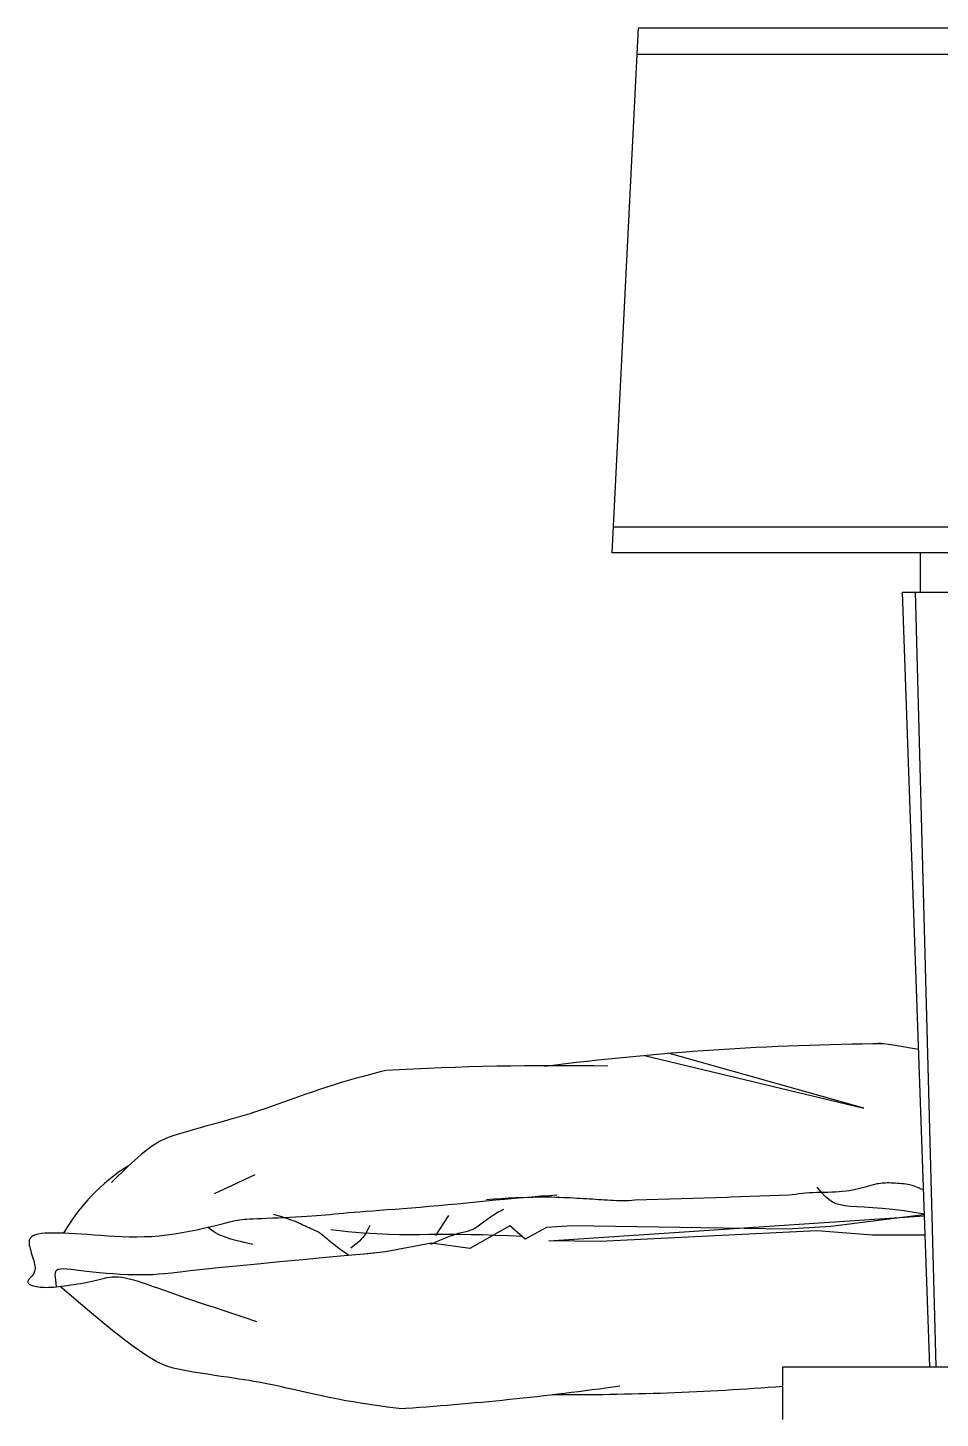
# Model space of a CAD drawing. Header units: inches. Extents: x 11.2 to 54.2, y 16.2 to 41.
# Drawn here: x 20.675 to 21.023, y 16.985 to 17.515 of the extents above; entities that cross this region are included whole.
import ezdxf

# ---------------------------------------------------------------- set-up
doc = ezdxf.new("R2010")
doc.units = ezdxf.units.IN
doc.header["$MEASUREMENT"] = 0
doc.layers.add('1', color=1, linetype='Continuous')

msp = doc.modelspace()

# ---------------------------------------------------------------- linework, layer by layer
at = {"layer": '1'}
for p, q in [((20.90735579714922, 17.50501722209074), (21.1383557972945, 17.50501722209074)), ((20.89835579730382, 17.32501722208317), (21.14735579713991, 17.32501722208317)), ((21.01535579715667, 17.30001722208899), (21.01535579715667, 17.31501722208841)), ((21.0188557972647, 17.00501722209074), (21.00850095846502, 17.30001722208899)), ((21.00850095846502, 17.30001722208899), (21.03721063597871, 17.30001722208899)), ((21.02135328519901, 17.00517569901049), (21.01349844634344, 17.30017569902329)), ((21.00320974867602, 17.12778202668041), (20.99931399165464, 17.12827785599429)), ((21.00731280832363, 17.12717341331508), (21.00320974867602, 17.12778202668041)), ((21.01156607656551, 17.12644493303005), (21.00731280832363, 17.12717341331508)), ((21.01461460571548, 17.12584493902605), (21.01156607656551, 17.12644493303005)), ((20.91014574365502, 17.12356904349499), (20.99371107960863, 17.10357244078104)), ((20.99371107960863, 17.10357244078104), (20.91973526510222, 17.12440005052112)), ((20.80246677659263, 17.11549618173367), (20.79993593822976, 17.11479309167398)), ((20.80490829250587, 17.11615559948759), (20.80246677659263, 17.11549618173367)), ((20.80724844652971, 17.11677066393522), (20.80490829250587, 17.11615559948759)), ((20.80948271080663, 17.11734313040133), (20.80724844652971, 17.11677066393522)), ((20.81163660357518, 17.1178844994537), (20.80948271080663, 17.11734313040133)), ((20.78636329052781, 17.110646391924), (20.78355161766333, 17.10969811127497)), ((20.78916014930976, 17.11155762846092), (20.78636329052781, 17.110646391924)), ((20.79192788307367, 17.11242859772383), (20.78916014930976, 17.11155762846092)), ((20.79465445191411, 17.11325861866853), (20.79192788307367, 17.11242859772383)), ((20.797327816857, 17.11404701032361), (20.79465445191411, 17.11325861866853)), ((20.79993593822976, 17.11479309167398), (20.797327816857, 17.11404701032361)), ((20.77013542470334, 17.1049206118877), (20.76776031185684, 17.1040694324146)), ((20.77264747316761, 17.10582781047187), (20.77013542470334, 17.1049206118877)), ((20.77527078673986, 17.10677509393636), (20.77264747316761, 17.10582781047187)), ((20.77797969560882, 17.10774652805039), (20.77527078673986, 17.10677509393636)), ((20.78074852926468, 17.10872617858322), (20.77797969560882, 17.10774652805039)), ((20.78355161766333, 17.10969811127497), (20.78074852926468, 17.10872617858322)), ((20.75259570628216, 17.09929692156938), (20.75055168932115, 17.09873480809247)), ((20.75449661155974, 17.09982680451858), (20.75259570628216, 17.09929692156938)), ((20.7563017468415, 17.10034161668946), (20.75449661155974, 17.09982680451858)), ((20.75805845265088, 17.10085851780232), (20.7563017468415, 17.10034161668946)), ((20.75981407044267, 17.10139466760656), (20.75805845265088, 17.10085851780232)), ((20.76161594097314, 17.10196722579339), (20.75981407044267, 17.10139466760656)), ((20.76351140546424, 17.10259335211222), (20.76161594097314, 17.10196722579339)), ((20.76554780490508, 17.10329020629788), (20.76351140546424, 17.10259335211222)), ((20.76776031185684, 17.1040694324146), (20.76554780490508, 17.10329020629788)), ((20.73567166263049, 17.09454799395089), (20.73308802502973, 17.09376407152367)), ((20.73828755356183, 17.09531684315507), (20.73567166263049, 17.09454799395089)), ((20.74089857996253, 17.09606489960779), (20.73828755356183, 17.09531684315507)), ((20.74346762443704, 17.09678644383884), (20.74089857996253, 17.09606489960779)), ((20.74595756912415, 17.09747575633437), (20.74346762443704, 17.09678644383884)), ((20.74833129662832, 17.0981271175805), (20.74595756912415, 17.09747575633437)), ((20.75055168932115, 17.09873480809247), (20.74833129662832, 17.0981271175805)), ((20.72233107327295, 17.08895826521248), (20.71842733435144, 17.08594589320628)), ((20.72546112993544, 17.09089497859159), (20.72233107327295, 17.08895826521248)), ((20.72811089493146, 17.09211337483057), (20.72546112993544, 17.09089497859159)), ((20.73057375815509, 17.09297079537273), (20.72811089493146, 17.09211337483057)), ((20.73308802502973, 17.09376407152367), (20.73057375815509, 17.09297079537273)), ((20.71842733435144, 17.08594589320628), (20.71345652304401, 17.08150052112969)), ((20.71345652304401, 17.08150052112969), (20.70712524968942, 17.07526480752485)), ((20.75729642100444, 17.0761622709796), (20.7618641705699, 17.07833426580682)), ((20.74964560046604, 17.07254090826236), (20.75324284671617, 17.0742411544742)), ((20.75324284671617, 17.0742411544742), (20.75729642100444, 17.0761622709796)), ((20.97762164650296, 17.07147112920565), (20.97602502712791, 17.0734354710984)), ((20.9927386540435, 17.07305356139468), (20.99168565440734, 17.07278243031387)), ((20.99374235318785, 17.07332900202518), (20.9927386540435, 17.07305356139468)), ((20.99469649176856, 17.07360119919385), (20.99374235318785, 17.07332900202518)), ((20.9956008104123, 17.07386259991826), (20.99469649176856, 17.07360119919385)), ((20.99645504881439, 17.07410565117234), (20.9956008104123, 17.07386259991826)), ((20.99725894736869, 17.07432279994455), (20.99645504881439, 17.07410565117234)), ((20.99801390003224, 17.07450810868968), (20.99725894736869, 17.07432279994455)), ((20.99872791641203, 17.07466210168413), (20.99801390003224, 17.07450810868968)), ((20.99941066014392, 17.07478691858332), (20.99872791641203, 17.07466210168413)), ((21.0000717950966, 17.07488469914451), (20.99941066014392, 17.07478691858332)), ((21.00072098490594, 17.07495758303767), (21.0000717950966, 17.07488469914451)), ((21.00136789297497, 17.0750077100055), (21.00072098490594, 17.07495758303767)), ((21.00202218317238, 17.07503721973253), (21.00136789297497, 17.0750077100055)), ((21.00269351890122, 17.07504825193237), (21.00202218317238, 17.07503721973253)), ((21.00339156403018, 17.07504294631863), (21.00269351890122, 17.07504825193237)), ((21.00412598219512, 17.07502344260492), (21.00339156403018, 17.07504294631863)), ((21.00490255714206, 17.07499162651575), (21.00412598219512, 17.07502344260492)), ((21.00571155422179, 17.07494836803735), (21.00490255714206, 17.07499162651575)), ((21.00653935889525, 17.0748942831523), (21.00571155422179, 17.07494836803735)), ((21.00737235639056, 17.07482998785772), (21.00653935889525, 17.0748942831523)), ((21.00819693240149, 17.07475609813618), (21.00737235639056, 17.07482998785772)), ((21.00899947238898, 17.07467322999937), (21.00819693240149, 17.07475609813618)), ((21.00976636181397, 17.07458199945895), (21.00899947238898, 17.07467322999937)), ((21.01048398613741, 17.07448302248294), (21.00976636181397, 17.07458199945895)), ((21.01113873058742, 17.07437691508303), (21.01048398613741, 17.07448302248294)), ((21.01171698085775, 17.07426429325633), (21.01113873058742, 17.07437691508303)), ((21.0122100279182, 17.07414571730978), (21.01171698085775, 17.07426429325633)), ((21.01262878407536, 17.07402152476052), (21.0122100279182, 17.07414571730978)), ((21.01298906761033, 17.07389199746458), (21.01262878407536, 17.07402152476052)), ((21.01330669680422, 17.07375741726346), (21.01298906761033, 17.07389199746458)), ((21.01359748947246, 17.07361806596955), (21.01330669680422, 17.07375741726346)), ((21.01387726343048, 17.07347422545345), (21.01359748947246, 17.07361806596955)), ((21.01416183719223, 17.07332617754209), (21.01387726343048, 17.07347422545345)), ((21.01446702857313, 17.07317420406243), (21.01416183719223, 17.07332617754209)), ((21.01480865585429, 17.07301858688506), (21.01446702857313, 17.07317420406243)), ((21.01520253685115, 17.07285960782237), (21.01480865585429, 17.07301858688506)), ((21.01566082788443, 17.07269781142158), (21.01520253685115, 17.07285960782237)), ((20.74644683431645, 17.07103152427216), (20.74964560046604, 17.07254090826236)), ((20.84615382752193, 17.06774130623298), (20.84249231139941, 17.06738912549545)), ((20.84981158948315, 17.06809324126143), (20.84615382752193, 17.06774130623298)), ((20.85344702089017, 17.06844070032448), (20.84981158948315, 17.06809324126143)), ((20.85291198049483, 17.06887443388032), (20.84998854542894, 17.06867556365241)), ((20.85571251637114, 17.06905018821626), (20.85291198049483, 17.06887443388032)), ((20.85704154535008, 17.06877945313672), (20.85344702089017, 17.06844070032448)), ((20.8583848773483, 17.06920248132874), (20.85571251637114, 17.06905018821626)), ((20.86057658623715, 17.06910526941274), (20.85704154535008, 17.06877945313672)), ((20.86092380680887, 17.06933096918137), (20.8583848773483, 17.06920248132874)), ((20.86403356692565, 17.06941391888167), (20.86057658623715, 17.06910526941274)), ((20.86332404836824, 17.06943530775234), (20.86092380680887, 17.06933096918137)), ((20.8655803456418, 17.06951515303435), (20.86332404836824, 17.06943530775234)), ((20.86739613152852, 17.06970181897841), (20.86403356692565, 17.06941391888167)), ((20.86769030419921, 17.06957059951301), (20.8655803456418, 17.06951515303435)), ((20.87065680292246, 17.06996797797537), (20.86739613152852, 17.06970181897841)), ((20.86966297859137, 17.06960349592182), (20.86769030419921, 17.06957059951301)), ((20.87151028462497, 17.06961612945806), (20.86966297859137, 17.06960349592182)), ((20.87381032518854, 17.07021205185074), (20.87065680292246, 17.06996797797537)), ((20.87324413880517, 17.06961078737722), (20.87151028462497, 17.06961612945806)), ((20.87487645740432, 17.06958975692023), (20.87324413880517, 17.06961078737722)), ((20.87685144194213, 17.07043369656812), (20.87381032518854, 17.07021205185074)), ((20.87641915692759, 17.06955532531347), (20.87487645740432, 17.06958975692023)), ((20.87788415318166, 17.06950977978331), (20.87641915692759, 17.06955532531347)), ((20.87928336267171, 17.06945540758525), (20.87788415318166, 17.06950977978331)), ((20.88062870167007, 17.0693944959311), (20.87928336267171, 17.06945540758525)), ((20.88193208644909, 17.06932933206181), (20.88062870167007, 17.0693944959311)), ((20.88320394805444, 17.06926185475813), (20.88193208644909, 17.06932933206181)), ((20.88444877546092, 17.06919260887289), (20.88320394805444, 17.06926185475813)), ((20.88566957241667, 17.06912179082783), (20.88444877546092, 17.06919260887289)), ((20.88686934290265, 17.0690495970156), (20.88566957241667, 17.06912179082783)), ((20.888051090667, 17.06897622382885), (20.88686934290265, 17.0690495970156)), ((20.88921781945785, 17.06890186768933), (20.888051090667, 17.06897622382885)), ((20.89037253325617, 17.06882672497513), (20.88921781945785, 17.06890186768933)), ((20.89151823557725, 17.06875099209346), (20.89037253325617, 17.06882672497513)), ((20.89265793040206, 17.06867486546607), (20.89151823557725, 17.06875099209346)), ((20.89379462171157, 17.06859854148561), (20.89265793040206, 17.06867486546607)), ((20.89493102966619, 17.06852270046866), (20.89379462171157, 17.06859854148561)), ((20.89606874333506, 17.06844995852943), (20.89493102966619, 17.06852270046866)), ((20.8972090681996, 17.06838341564789), (20.89606874333506, 17.06844995852943)), ((20.89835330974122, 17.06832617187674), (20.8972090681996, 17.06838341564789)), ((20.89950277320852, 17.06828132721048), (20.89835330974122, 17.06832617187674)), ((20.90065876431575, 17.06825198165816), (20.89950277320852, 17.06828132721048)), ((20.90182258854432, 17.06824123527249), (20.90065876431575, 17.06825198165816)), ((20.90299555160848, 17.06825218801887), (20.90182258854432, 17.06824123527249)), ((20.90417895875683, 17.06828793996456), (20.90299555160848, 17.06825218801887)), ((20.90537411570361, 17.06835159107495), (20.90417895875683, 17.06828793996456)), ((20.90658230068905, 17.06844473239826), (20.90537411570361, 17.06835159107495)), ((20.94179513295924, 17.06951576412748), (20.90658230068905, 17.06844473239826)), ((20.94303285926392, 17.06965304152609), (20.94179513295924, 17.06951576412748)), ((20.96514200991762, 17.07038807683775), (20.94303285926392, 17.06965304152609)), ((20.96641385173237, 17.0705456738905), (20.96514200991762, 17.07038807683775)), ((20.96770446644907, 17.07070449961966), (20.96641385173237, 17.0705456738905)), ((20.96901499773187, 17.07085859990539), (20.96770446644907, 17.07070449961966)), ((20.97034658947771, 17.07100202064239), (20.96901499773187, 17.07085859990539)), ((20.97170038465222, 17.07112880771083), (20.97034658947771, 17.07100202064239)), ((20.97307752738518, 17.07123300703451), (20.97170038465222, 17.07112880771083)), ((20.97447776226138, 17.07131083376216), (20.97307752738518, 17.07123300703451)), ((20.97589523894524, 17.07136718026222), (20.97447776226138, 17.07131083376216)), ((20.97732270802183, 17.07140910818625), (20.97589523894524, 17.07136718026222)), ((20.97875292030906, 17.07144367917126), (20.97732270802183, 17.07140910818625)), ((20.97906237947566, 17.06991126462153), (20.97762164650296, 17.07147112920565)), ((20.98017862685768, 17.07147795488336), (20.97875292030906, 17.07144367917126)), ((20.98042273022977, 17.06870401455298), (20.97906237947566, 17.06991126462153)), ((20.98159257825276, 17.071518996945), (20.98017862685768, 17.07147795488336)), ((20.98177820294907, 17.06779751623608), (20.98042273022977, 17.06870401455298)), ((20.98298752531221, 17.07157386700774), (20.98159257825276, 17.071518996945)), ((20.98320430205015, 17.06713990689232), (20.98177820294907, 17.06779751623608)), ((20.98435621908677, 17.07164962673769), (20.98298752531221, 17.07157386700774)), ((20.9856914099287, 17.07175333774276), (20.98435621908677, 17.07164962673769)), ((20.98698584888873, 17.07189206171815), (20.9856914099287, 17.07175333774276)), ((20.98823345163649, 17.07207042449945), (20.98698584888873, 17.07189206171815)), ((20.98943279324842, 17.072283308862), (20.98823345163649, 17.07207042449945)), ((20.99058361435121, 17.07252316180884), (20.98943279324842, 17.072283308862)), ((20.99168565440734, 17.07278243031387), (20.99058361435121, 17.07252316180884)), ((21.01618103603644, 17.0725347929364), (21.01566082788443, 17.07269781142158)), ((21.01675700736044, 17.07237241034081), (21.01618103603644, 17.0725347929364)), ((20.77024664813464, 17.06271353771071), (20.7688233758304, 17.06307663375255)), ((20.77157452390341, 17.06233922222955), (20.77024664813464, 17.06271353771071)), ((20.77281019477917, 17.06195796771126), (20.77157452390341, 17.06233922222955)), ((20.78154736980607, 17.06225695059029), (20.77949226870944, 17.06212960602343)), ((20.78347075418381, 17.06238999144616), (20.78154736980607, 17.06225695059029)), ((20.78528216890802, 17.06252851395029), (20.78347075418381, 17.06238999144616)), ((20.78701329943535, 17.06267233132885), (20.78528216890802, 17.06252851395029)), ((20.78869583145527, 17.06282125676434), (20.78701329943535, 17.06267233132885)), ((20.79036145065723, 17.06297510345384), (20.78869583145527, 17.06282125676434)), ((20.79204184226503, 17.06313368460896), (20.79036145065723, 17.06297510345384)), ((20.79376869220098, 17.06329681341222), (20.79204184226503, 17.06313368460896)), ((20.79557368568888, 17.06346430308977), (20.79376869220098, 17.06329681341222)), ((20.79748850865101, 17.06363596680958), (20.79557368568888, 17.06346430308977)), ((20.79954484654402, 17.06381161778327), (20.79748850865101, 17.06363596680958)), ((20.80176770258506, 17.06399138545012), (20.79954484654402, 17.06381161778327)), ((20.80415535196473, 17.06417666408733), (20.80176770258506, 17.06399138545012)), ((20.80669938716849, 17.06436916421435), (20.80415535196473, 17.06417666408733)), ((20.80939140114745, 17.06457059637969), (20.80669938716849, 17.06436916421435)), ((20.81222298685273, 17.06478267107368), (20.80939140114745, 17.06457059637969)), ((20.81518573676979, 17.06500709884485), (20.81222298685273, 17.06478267107368)), ((20.81827124361692, 17.06524559019808), (20.81518573676979, 17.06500709884485)), ((20.82147110057806, 17.06549985566735), (20.81827124361692, 17.06524559019808)), ((20.82477689990585, 17.06577160577208), (20.82147110057806, 17.06549985566735)), ((20.82818023478424, 17.06606255101715), (20.82477689990585, 17.06577160577208)), ((20.83167100269159, 17.06637341180967), (20.82818023478424, 17.06606255101715)), ((20.83523232247492, 17.06670094800565), (20.83167100269159, 17.06637341180967)), ((20.83555487533843, 17.0626185025284), (20.83226309683917, 17.05757746145164)), ((20.83884561750849, 17.06704092931968), (20.83523232247492, 17.06670094800565)), ((20.84249231139941, 17.06738912549545), (20.83884561750849, 17.06704092931968)), ((20.85206494983097, 17.06236913171224), (20.85139046413635, 17.06191526434477)), ((20.85274699530376, 17.06281354059674), (20.85206494983097, 17.06236913171224)), ((20.85342829758113, 17.06324161369039), (20.85274699530376, 17.06281354059674)), ((20.85410055392233, 17.06364647368527), (20.85342829758113, 17.06324161369039)), ((20.85475546112096, 17.06402124327351), (20.85410055392233, 17.06364647368527)), ((20.85538471666908, 17.0643590451763), (20.85475546112096, 17.06402124327351)), ((20.85598001736028, 17.06465300204209), (20.85538471666908, 17.0643590451763)), ((20.85653306045381, 17.06489623660664), (20.85598001736028, 17.06465300204209)), ((20.87370202168634, 17.05296524612267), (21.0168381066974, 17.06249940202897)), ((21.01653929510897, 17.06294930766662), (20.98124548736771, 17.05851311650976)), ((20.98477653171679, 17.06667932378686), (20.98320430205015, 17.06713990689232)), ((20.98657039636558, 17.06636390412668), (20.98477653171679, 17.06667932378686)), ((20.98866140018029, 17.06614178513328), (20.98657039636558, 17.06636390412668)), ((20.9911125031281, 17.06596371205151), (20.98866140018029, 17.06614178513328)), ((20.99393648644721, 17.06579086216143), (20.9911125031281, 17.06596371205151)), ((20.99713358692636, 17.06558702067914), (20.99393648644721, 17.06579086216143)), ((21.00070404112151, 17.06531597289349), (20.99713358692636, 17.06558702067914)), ((21.00464808605423, 17.06494150403514), (21.00070404112151, 17.06531597289349)), ((21.00896595874613, 17.06442739939293), (21.00464808605423, 17.06494150403514)), ((21.01365789552031, 17.06373744422662), (21.00896595874613, 17.06442739939293)), ((21.01681437683103, 17.06317544719413), (21.01365789552031, 17.06373744422662)), ((21.01682372265307, 17.06290918789082), (21.01653929510897, 17.06294930766662)), ((20.73960670656336, 17.05709421693964), (20.73689610850809, 17.05653524880099)), ((20.74218442071972, 17.05766709564696), (20.73960670656336, 17.05709421693964)), ((20.7445980416592, 17.05823526349186), (20.74218442071972, 17.05766709564696)), ((20.74483683300016, 17.05734827648475), (20.74383579953385, 17.0581718124703)), ((20.74681636099515, 17.05878009905782), (20.7445980416592, 17.05823526349186)), ((20.74581400877608, 17.05664465340296), (20.74483683300016, 17.05734827648475)), ((20.74880816917678, 17.05928298089921), (20.74681636099515, 17.05878009905782)), ((20.75054225758461, 17.05972528759948), (20.74880816917678, 17.05928298089921)), ((20.7520016975682, 17.06009297469782), (20.75054225758461, 17.05972528759948)), ((20.75322668175025, 17.06039030552702), (20.7520016975682, 17.06009297469782)), ((20.75427168342096, 17.06062612043379), (20.75322668175025, 17.06039030552702)), ((20.75519117587057, 17.06080925973574), (20.75427168342096, 17.06062612043379)), ((20.75603963192364, 17.06094856373593), (20.75519117587057, 17.06080925973574)), ((20.75687152463754, 17.0610528727665), (20.75603963192364, 17.06094856373593)), ((20.75774132776817, 17.06113102715963), (20.75687152463754, 17.0610528727665)), ((20.75870351390725, 17.06119186721835), (20.75774132776817, 17.06113102715963)), ((20.75981255611216, 17.06124423326028), (20.75870351390725, 17.06119186721835)), ((20.7611229281388, 17.06129696561757), (20.75981255611216, 17.06124423326028)), ((20.76267336602134, 17.06135737224749), (20.7611229281388, 17.06129696561757)), ((20.76443966072796, 17.06142663169512), (20.76267336602134, 17.06135737224749)), ((20.76638186643643, 17.06150439014518), (20.76443966072796, 17.06142663169512)), ((20.76846003755739, 17.06159029376786), (20.76638186643643, 17.06150439014518)), ((20.77063422803579, 17.06168398876243), (20.76846003755739, 17.06159029376786)), ((20.77286449204942, 17.06178512129909), (20.77063422803579, 17.06168398876243)), ((20.77395685147306, 17.06157405455806), (20.77281019477917, 17.06195796771126)), ((20.77511088424174, 17.06189333757711), (20.77286449204942, 17.06178512129909)), ((20.77501768516188, 17.06119176314305), (20.77395685147306, 17.06157405455806)), ((20.77599588678961, 17.06081537389755), (20.77501768516188, 17.06119176314305)), ((20.77733345832487, 17.06200828375213), (20.77511088424174, 17.06189333757711)), ((20.77689464730022, 17.06044916719465), (20.77599588678961, 17.06081537389755)), ((20.77771715810334, 17.06009742345113), (20.77689464730022, 17.06044916719465)), ((20.77949226870944, 17.06212960602343), (20.77733345832487, 17.06200828375213)), ((20.77846661014294, 17.05976442305464), (20.77771715810334, 17.06009742345113)), ((20.77914619436299, 17.05945444639283), (20.77846661014294, 17.05976442305464)), ((20.77975977808049, 17.05917066201427), (20.77914619436299, 17.05945444639283)), ((20.78031393410449, 17.05891179099481), (20.77975977808049, 17.05917066201427)), ((20.78081591115145, 17.05867544252751), (20.78031393410449, 17.05891179099481)), ((20.7812729581706, 17.05845922583458), (20.78081591115145, 17.05867544252751)), ((20.78169232411122, 17.05826075010909), (20.7812729581706, 17.05845922583458)), ((20.78208125792255, 17.05807762457325), (20.78169232411122, 17.05826075010909)), ((20.78244700832104, 17.05790745843469), (20.78208125792255, 17.05807762457325)), ((20.78279682448877, 17.05774786090105), (20.78244700832104, 17.05790745843469)), ((20.78313795490933, 17.05759644116542), (20.78279682448877, 17.05774786090105)), ((20.78347764899766, 17.05745080844999), (20.78313795490933, 17.05759644116542)), ((20.78382228817602, 17.05730798741197), (20.78347764899766, 17.05745080844999)), ((20.78417478585427, 17.05716266456502), (20.78382228817602, 17.05730798741197)), ((20.7845371888466, 17.05700894185784), (20.78417478585427, 17.05716266456502)), ((20.78491154303586, 17.05684092123911), (20.7845371888466, 17.05700894185784)), ((20.79071541307306, 17.05733066788152), (20.7972213285025, 17.05662903286784)), ((20.80496190408988, 17.05757702648034), (20.80440485072134, 17.0565335222017)), ((20.80561985135821, 17.0588497159878), (20.80496190408988, 17.05757702648034)), ((20.83226309683917, 17.05757746145164), (20.83061705170942, 17.05505688274197)), ((20.84362423619998, 17.05690338299237), (20.84314938741548, 17.05675983501342)), ((20.84408788699468, 17.05706353994528), (20.84362423619998, 17.05690338299237)), ((20.85895609636603, 17.05867237172415), (20.84367723101562, 17.05003653079248)), ((20.84454435356704, 17.0572458466012), (20.84408788699468, 17.05706353994528)), ((20.84499764968453, 17.05745584368915), (20.84454435356704, 17.0572458466012)), ((20.84545164708791, 17.05769778080494), (20.84499764968453, 17.05745584368915)), ((20.84590965010969, 17.05797074327338), (20.84545164708791, 17.05769778080494)), ((20.84637482128849, 17.05827252531517), (20.84590965010969, 17.05797074327338)), ((20.84685032339578, 17.05860092118009), (20.84637482128849, 17.05827252531517)), ((20.84733931873737, 17.05895372508885), (20.84685032339578, 17.05860092118009)), ((20.8478449700847, 17.05932873126212), (20.84733931873737, 17.05895372508885)), ((20.84837043951077, 17.0597237339497), (20.8478449700847, 17.05932873126212)), ((20.84891889001986, 17.06013652737229), (20.84837043951077, 17.0597237339497)), ((20.84949348391777, 17.06056490576511), (20.84891889001986, 17.06013652737229)), ((20.85009738374313, 17.06100666336342), (20.84949348391777, 17.06056490576511)), ((20.85073184119349, 17.06145881578768), (20.85009738374313, 17.06100666336342)), ((20.85139046413635, 17.06191526434477), (20.85073184119349, 17.06145881578768)), ((20.86480353297477, 17.05370682215644), (20.85895609636603, 17.05867237172415)), ((20.87291339449396, 17.05805034328286), (20.86480353297477, 17.05370682215644)), ((20.88279130090771, 17.0586968362003), (20.87291339449396, 17.05805034328286)), ((20.96452912539055, 17.05741905777167), (20.88279130090771, 17.0586968362003)), ((20.98124548736771, 17.05851311650976), (20.96452912539055, 17.05741905777167)), ((20.96452912539055, 17.05741905777167), (20.96452912539055, 17.05741905777167)), ((20.67583272945879, 17.05321295083186), (20.67574862707218, 17.05264664769847)), ((20.67574862707218, 17.05264664769847), (20.67575482409259, 17.0520372708087)), ((20.67575482409259, 17.0520372708087), (20.67583455531669, 17.05138749078824)), ((20.67602389622291, 17.05373350955406), (20.67583272945879, 17.05321295083186)), ((20.67633889326637, 17.05420565325394), (20.67602389622291, 17.05373350955406)), ((20.67679448555966, 17.05462671126215), (20.67633889326637, 17.05420565325394)), ((20.67740743877178, 17.05499401295301), (20.67679448555966, 17.05462671126215)), ((20.67819451787321, 17.05530488768627), (20.67740743877178, 17.05499401295301)), ((20.67917248830011, 17.05555666482169), (20.67819451787321, 17.05530488768627)), ((20.68035301137527, 17.05574784683622), (20.67917248830011, 17.05555666482169)), ((20.68172733126951, 17.05588162864651), (20.68035301137527, 17.05574784683622)), ((20.68328158780744, 17.05596237827185), (20.68172733126951, 17.05588162864651)), ((20.68500192151216, 17.05599446377519), (20.68328158780744, 17.05596237827185)), ((20.68687447197547, 17.05598225316125), (20.68500192151216, 17.05599446377519)), ((20.68888537972046, 17.0559301144639), (20.68687447197547, 17.05598225316125)), ((20.69102078433891, 17.05584241571696), (20.68888537972046, 17.0559301144639)), ((20.69326682612111, 17.05572352495428), (20.69102078433891, 17.05584241571696)), ((20.69560964535733, 17.05557781020971), (20.69326682612111, 17.05572352495428)), ((20.69803538163935, 17.05540963950252), (20.69560964535733, 17.05557781020971)), ((20.7005317203216, 17.05522473796363), (20.69803538163935, 17.05540963950252)), ((20.70309252654945, 17.05503425905399), (20.7005317203216, 17.05522473796363)), ((20.70571321099808, 17.0548507133607), (20.70309252654945, 17.05503425905399)), ((20.70838918387701, 17.05468661142722), (20.70571321099808, 17.0548507133607)), ((20.71111585516294, 17.05455446382611), (20.70838918387701, 17.05468661142722)), ((20.71388863576388, 17.05446678112994), (20.71111585516294, 17.05455446382611)), ((20.71670293565651, 17.05443607388215), (20.71388863576388, 17.05446678112994)), ((20.7195541652832, 17.05447485265531), (20.71670293565651, 17.05443607388215)), ((20.72243773508628, 17.05459562802198), (20.7195541652832, 17.05447485265531)), ((20.72534905550813, 17.05481091054016), (20.72243773508628, 17.05459562802198)), ((20.72827909993751, 17.05512802210787), (20.72534905550813, 17.05481091054016)), ((20.73120109634285, 17.05553352995403), (20.72827909993751, 17.05512802210787)), ((20.73408383540621, 17.05600881266209), (20.73120109634285, 17.05553352995403)), ((20.73689610850809, 17.05653524880099), (20.73408383540621, 17.05600881266209)), ((20.74676936319841, 17.05604615895927), (20.74581400877608, 17.05664465340296)), ((20.74770493260396, 17.0555380088007), (20.74676936319841, 17.05604615895927)), ((20.74862275379521, 17.0551054186325), (20.74770493260396, 17.0555380088007)), ((20.74952486264331, 17.0547336041599), (20.74862275379521, 17.0551054186325)), ((20.75041329571789, 17.05440778104448), (20.74952486264331, 17.0547336041599)), ((20.75129008982142, 17.05411316500604), (20.75041329571789, 17.05440778104448)), ((20.75216289693301, 17.05383604955195), (20.75129008982142, 17.05411316500604)), ((20.75306183392925, 17.05356703960197), (20.75216289693301, 17.05383604955195)), ((20.75402263332901, 17.05329781787795), (20.75306183392925, 17.05356703960197)), ((20.75508102788401, 17.05302006713091), (20.75402263332901, 17.05329781787795)), ((20.75627275011314, 17.05272547011182), (20.75508102788401, 17.05302006713091)), ((20.75763353276809, 17.05240570954256), (20.75627275011314, 17.05272547011182)), ((20.75919910860059, 17.05205246817413), (20.75763353276809, 17.05240570954256)), ((20.76100521012952, 17.05165742875752), (20.75919910860059, 17.05205246817413)), ((20.78529989500342, 17.05665270467207), (20.78491154303586, 17.05684092123911)), ((20.7857042910978, 17.05643839410541), (20.78529989500342, 17.05665270467207)), ((20.78612677790036, 17.05619209150236), (20.7857042910978, 17.05643839410541)), ((20.78656940129397, 17.05590789882617), (20.78612677790036, 17.05619209150236)), ((20.78703420809282, 17.05557991801097), (20.78656940129397, 17.05590789882617)), ((20.78752324441259, 17.05520225102), (20.78703420809282, 17.05557991801097)), ((20.7880419724602, 17.05476907256152), (20.78752324441259, 17.05520225102)), ((20.78860951694471, 17.05427484820748), (20.7880419724602, 17.05476907256152)), ((20.78924841889923, 17.05371411630394), (20.78860951694471, 17.05427484820748)), ((20.78998121865837, 17.05308141521154), (20.78924841889923, 17.05371411630394)), ((20.79083045678956, 17.0523712832327), (20.78998121865837, 17.05308141521154)), ((20.79181867432592, 17.05157825871347), (20.79083045678956, 17.0523712832327)), ((20.7972213285025, 17.05662903286784), (20.80296710682844, 17.05612172383908)), ((20.80073420135116, 17.05218911479087), (20.79965985487027, 17.05130177132005)), ((20.80160355395449, 17.05294360953476), (20.80073420135116, 17.05218911479087)), ((20.80231161126678, 17.05361697468825), (20.80160355395449, 17.05294360953476)), ((20.80290207140891, 17.05426092940242), (20.80231161126678, 17.05361697468825)), ((20.80341863250171, 17.05492719279928), (20.80290207140891, 17.05426092940242)), ((20.80296710682844, 17.05612172383908), (20.80807241881078, 17.05577926951437)), ((20.8039049928989, 17.05566748401534), (20.80341863250171, 17.05492719279928)), ((20.80440485072134, 17.0565335222017), (20.8039049928989, 17.05566748401534)), ((20.80807241881078, 17.05577926951437), (20.81265693544222, 17.0555721986274)), ((20.82904152516087, 17.05212882413971), (20.81154611278137, 17.04876555008732)), ((20.81265693544222, 17.0555721986274), (20.81684032678416, 17.05547103991184)), ((20.81684032678416, 17.05547103991184), (20.82074226429497, 17.05544632207229)), ((20.82074226429497, 17.05544632207229), (20.8244824182689, 17.05546857384243)), ((20.8244824182689, 17.05546857384243), (20.82818045969864, 17.05550832394137)), ((20.82818045969864, 17.05550832394137), (20.83194277775285, 17.0555396730887)), ((20.83047802015019, 17.05240561076416), (20.82872960567286, 17.05161575878073)), ((20.84367723101562, 17.05003653079248), (20.82904152516087, 17.05212882413971)), ((20.83204171494392, 17.05309183508134), (20.83047802015019, 17.05240561076416)), ((20.83194277775285, 17.0555396730887), (20.83582263733072, 17.05555100994743)), ((20.83343684826789, 17.0536834819176), (20.83204171494392, 17.05309183508134)), ((20.83467957856876, 17.05418960147281), (20.83343684826789, 17.0536834819176)), ((20.83578606475887, 17.05461924394685), (20.83467957856876, 17.05418960147281)), ((20.8367724645864, 17.0549814594814), (20.83578606475887, 17.05461924394685)), ((20.83582263733072, 17.05555100994743), (20.83986002104168, 17.05553429513738)), ((20.8376549371965, 17.05528529831999), (20.8367724645864, 17.0549814594814)), ((20.83844964057019, 17.05553981060429), (20.8376549371965, 17.05528529831999)), ((20.83917273361979, 17.05575404656329), (20.83844964057019, 17.05553981060429)), ((20.83984037432631, 17.05593705633864), (20.83917273361979, 17.05575404656329)), ((20.8404666976053, 17.05609730524511), (20.83984037432631, 17.05593705633864)), ((20.83986002104168, 17.05553429513738), (20.84409491219369, 17.05548148933658)), ((20.84105774075536, 17.0562409188823), (20.8404666976053, 17.05609730524511)), ((20.84161751754393, 17.05637343797925), (20.84105774075536, 17.0562409188823)), ((20.84215004197133, 17.05650040322134), (20.84161751754393, 17.05637343797925)), ((20.84265932733936, 17.0566273553376), (20.84215004197133, 17.05650040322134)), ((20.84314938741548, 17.05675983501342), (20.84265932733936, 17.0566273553376)), ((20.84409491219369, 17.05548148933658), (20.84856729409469, 17.05538455317937)), ((20.84856729409469, 17.05538455317937), (20.85331714981978, 17.05523544731468)), ((20.85331714981978, 17.05523544731468), (20.85838446244409, 17.05502613239141)), ((20.85838446244409, 17.05502613239141), (20.86380921527555, 17.05474856905848)), ((20.89332413757031, 17.0527423394923), (20.87370202168634, 17.05296524612267)), ((20.97590420455483, 17.05684861473483), (20.89332413757031, 17.0527423394923)), ((20.99712635986318, 17.05522318985813), (20.97590420455483, 17.05684861473483)), ((21.01709432843884, 17.05519987365906), (20.99712635986318, 17.05522318985813)), ((20.67583455531669, 17.05138749078824), (20.67597105484267, 17.05069997829187)), ((20.67597105484267, 17.05069997829187), (20.67614874373933, 17.0499784863895)), ((20.67614874373933, 17.0499784863895), (20.67635678630134, 17.04923109792789)), ((20.67635678630134, 17.04923109792789), (20.67658553239701, 17.04846697821258)), ((20.67658553239701, 17.04846697821258), (20.67682533236032, 17.04769529253453)), ((20.67682533236032, 17.04769529253453), (20.67706653629241, 17.04692520617018)), ((20.67706653629241, 17.04692520617018), (20.67729949452726, 17.04616588442504)), ((20.78878907477295, 17.04660737294389), (20.78004394625125, 17.04578866831061)), ((20.79716822006551, 17.04739317409612), (20.78878907477295, 17.04660737294389)), ((20.79296841160206, 17.05069687999994), (20.79181867432592, 17.05157825871347)), ((20.79430220965108, 17.04972168540908), (20.79296841160206, 17.05069687999994)), ((20.79584260857476, 17.0486472133015), (20.79430220965108, 17.04972168540908)), ((20.7976121494062, 17.04746800197963), (20.79584260857476, 17.0486472133015)), ((20.80486076990885, 17.04812094280705), (20.79716822006551, 17.04739317409612)), ((20.79965985487027, 17.05130177132005), (20.79833681685662, 17.05022986000031)), ((20.81154611278137, 17.04876555008732), (20.80344628789274, 17.04797268309257)), ((20.81154611278137, 17.04876555008732), (20.80486076990885, 17.04812094280705)), ((20.67729949452726, 17.04616588442504), (20.677514557166, 17.0454264925901)), ((20.677514557166, 17.0454264925901), (20.67770207454262, 17.04471619594178)), ((20.67773491064829, 17.04103443359408), (20.67757457857763, 17.04067264527466)), ((20.67770207454262, 17.04471619594178), (20.67785239652542, 17.04404415978561)), ((20.67786299544198, 17.04142802281049), (20.67773491064829, 17.04103443359408)), ((20.67785239652542, 17.04404415978561), (20.67795587368121, 17.04341954942711)), ((20.67795398379488, 17.04185837097966), (20.67786299544198, 17.04142802281049)), ((20.6780030260775, 17.04233043611375), (20.67795398379488, 17.04185837097966)), ((20.67795587368121, 17.04341954942711), (20.67800527242755, 17.04284917623945)), ((20.67800527242755, 17.04284917623945), (20.6780030260775, 17.04233043611375)), ((20.68583866385555, 17.04131968036736), (20.68564154850131, 17.04071558314526)), ((20.68622213522715, 17.04177701338985), (20.68583866385555, 17.04131968036736)), ((20.68683321997335, 17.04208733953046), (20.68622213522715, 17.04177701338985)), ((20.68770385966448, 17.04225397650944), (20.68683321997335, 17.04208733953046)), ((20.68882873155919, 17.0422944834535), (20.68770385966448, 17.04225397650944)), ((20.69019319712927, 17.0422299798628), (20.68882873155919, 17.0422944834535)), ((20.69178261761365, 17.04208158520841), (20.69019319712927, 17.0422299798628)), ((20.69358235471693, 17.04187041896139), (20.69178261761365, 17.04208158520841)), ((20.69557776944523, 17.04161760065099), (20.69358235471693, 17.04187041896139)), ((20.69775422327032, 17.04134424971917), (20.69557776944523, 17.04161760065099)), ((20.7000970778968, 17.04107148566609), (20.69775422327032, 17.04134424971917)), ((20.70258696530757, 17.04081766547088), (20.7000970778968, 17.04107148566609)), ((20.73326511182634, 17.0411146845835), (20.73005519914252, 17.04075570033083)), ((20.73717607129177, 17.04155340500792), (20.73326511182634, 17.0411146845835)), ((20.7419667536374, 17.04207619666331), (20.73717607129177, 17.04155340500792)), ((20.7478158356603, 17.04268739465251), (20.7419667536374, 17.04207619666331)), ((20.7548187788557, 17.04338642338907), (20.7478158356603, 17.04268739465251)), ((20.76273818630537, 17.04415306455839), (20.7548187788557, 17.04338642338907)), ((20.77125344602203, 17.04496218920021), (20.76273818630537, 17.04415306455839)), ((20.78004394625125, 17.04578866831061), (20.77125344602203, 17.04496218920021)), ((20.67531028985789, 17.03764810203202), (20.67525985222121, 17.03741633207746)), ((20.67525985222121, 17.03741633207746), (20.67527389493582, 17.03719028990226)), ((20.67527389493582, 17.03719028990226), (20.67536147814056, 17.03696981511521)), ((20.67541614817267, 17.03788576012803), (20.67531028985789, 17.03764810203202)), ((20.67536147814056, 17.03696981511521), (20.67552937650865, 17.03675510009261)), ((20.67556836725955, 17.0381294667276), (20.67541614817267, 17.03788576012803)), ((20.67552937650865, 17.03675510009261), (20.67577522238528, 17.03654774825181)), ((20.67575788674688, 17.0383793822074), (20.67556836725955, 17.0381294667276)), ((20.67597564696146, 17.03863566694408), (20.67575788674688, 17.0383793822074)), ((20.67577522238528, 17.03654774825181), (20.67609436288287, 17.03634971571946)), ((20.67621258776446, 17.03889848128519), (20.67597564696146, 17.03863566694408)), ((20.67609436288287, 17.03634971571946), (20.67648214488102, 17.03616295862221)), ((20.67645964924989, 17.0391679856365), (20.67621258776446, 17.03889848128519)), ((20.6767077712789, 17.03944434033101), (20.67645964924989, 17.0391679856365)), ((20.67648214488102, 17.03616295862221), (20.67693391595779, 17.03598943311581)), ((20.67694859592987, 17.03972850538766), (20.6767077712789, 17.03944434033101)), ((20.67693391595779, 17.03598943311581), (20.67744502275994, 17.03583109532692)), ((20.67717657182177, 17.04002463920542), (20.67694859592987, 17.03972850538766)), ((20.6773868490923, 17.04033769981097), (20.67717657182177, 17.04002463920542)), ((20.67757457857763, 17.04067264527466), (20.6773868490923, 17.04033769981097)), ((20.67744502275994, 17.03583109532692), (20.67801081263272, 17.0356899014113)), ((20.68564154850131, 17.04071558314526), (20.68558953157438, 17.03996496434765)), ((20.68558953157438, 17.03996496434765), (20.6856413554847, 17.03906806665682)), ((20.6856413554847, 17.03906806665682), (20.68575576310789, 17.03802513269684)), ((20.68575576310789, 17.03802513269684), (20.68589149685388, 17.03683640515001)), ((20.68589149685388, 17.03683640515001), (20.68600729913262, 17.03550212665495)), ((20.68704225881768, 17.0356051578673), (20.68812569943068, 17.03572794152924)), ((20.68812569943068, 17.03572794152924), (20.68925917255504, 17.03586982562765)), ((20.68925917255504, 17.03586982562765), (20.69044197620635, 17.03603001070942)), ((20.69044197620635, 17.03603001070942), (20.69166439785434, 17.03620710735768)), ((20.69166439785434, 17.03620710735768), (20.69291447116805, 17.03639957873011)), ((20.69291447116805, 17.03639957873011), (20.69418023051506, 17.03660588796983)), ((20.69418023051506, 17.03660588796983), (20.69544971026292, 17.03682449820544)), ((20.69544971026292, 17.03682449820544), (20.6967109440807, 17.03705387258005)), ((20.6967109440807, 17.03705387258005), (20.69795196633597, 17.0372924742368)), ((20.69795196633597, 17.0372924742368), (20.69916081093063, 17.03753876630426)), ((20.69916081093063, 17.03753876630426), (20.70032551246507, 17.03779121191101)), ((20.70032551246507, 17.03779121191101), (20.70143410460835, 17.03804827421472)), ((20.70143410460835, 17.03804827421472), (20.70248013445919, 17.03830676761199)), ((20.70248013445919, 17.03830676761199), (20.70347919910958, 17.0385569114841)), ((20.70518560232406, 17.04059009592665), (20.70258696530757, 17.04081766547088)), ((20.70347919910958, 17.0385569114841), (20.70445240861548, 17.03878727650945)), ((20.70445240861548, 17.03878727650945), (20.7054208725672, 17.03898643335187)), ((20.70784997697731, 17.04039332134916), (20.70518560232406, 17.04059009592665)), ((20.7054208725672, 17.03898643335187), (20.70640570148637, 17.03914295267523)), ((20.70640570148637, 17.03914295267523), (20.70742800473047, 17.0392454051288)), ((20.70742800473047, 17.0392454051288), (20.70850889235546, 17.03928236136189)), ((20.7105370768327, 17.04023188602505), (20.70784997697731, 17.04039332134916)), ((20.70850889235546, 17.03928236136189), (20.70966947465015, 17.03924239206744)), ((20.70966947465015, 17.03924239206744), (20.71093086097201, 17.0391140678802)), ((20.71320388992129, 17.04011033424094), (20.7105370768327, 17.04023188602505)), ((20.71093086097201, 17.0391140678802), (20.71231416160984, 17.038885959464)), ((20.71231416160984, 17.038885959464), (20.71383443884363, 17.03855070040654)), ((20.71580740357561, 17.04003321031259), (20.71320388992129, 17.04011033424094)), ((20.71383443884363, 17.03855070040654), (20.71548256384952, 17.03811717591807)), ((20.71548256384952, 17.03811717591807), (20.71724336072614, 17.03759833408903)), ((20.71830460605954, 17.04000505851209), (20.71580740357561, 17.04003321031259)), ((20.71724336072614, 17.03759833408903), (20.71910165333932, 17.03700712308264)), ((20.72065248493848, 17.04003042314061), (20.71830460605954, 17.04000505851209)), ((20.71910165333932, 17.03700712308264), (20.72104226508921, 17.03635649098933)), ((20.72284497590547, 17.04011381363298), (20.72065248493848, 17.04003042314061)), ((20.72104226508921, 17.03635649098933), (20.72305002030728, 17.0356593859432)), ((20.72502380762992, 17.04025959992932), (20.72284497590547, 17.04011381363298)), ((20.72736765667608, 17.0404721171325), (20.72502380762992, 17.04025959992932)), ((20.73005519914252, 17.04075570033083), (20.72736765667608, 17.0404721171325)), ((20.67801081263272, 17.0356899014113), (20.67862663222288, 17.03556780748104)), ((20.67862663222288, 17.03556780748104), (20.67928782910851, 17.03546676970645)), ((20.67928782910851, 17.03546676970645), (20.6799897501692, 17.03538874418509)), ((20.6799897501692, 17.03538874418509), (20.68072877651823, 17.035335252407)), ((20.68072877651823, 17.035335252407), (20.68150542527249, 17.03530607705388)), ((20.68150542527249, 17.03530607705388), (20.68232124754971, 17.03530056611262)), ((20.68232124754971, 17.03530056611262), (20.6831777949333, 17.0353180675992)), ((20.6831777949333, 17.0353180675992), (20.68407661854101, 17.03535792951507)), ((20.68407661854101, 17.03535792951507), (20.68501926949059, 17.03541949987621)), ((20.68501926949059, 17.03541949987621), (20.68600729913262, 17.03550212665495)), ((20.68600729913262, 17.03550212665495), (20.68704225881768, 17.0356051578673)), ((20.69876596787756, 17.02606588392145), (20.68758397912418, 17.03566654970555)), ((20.72305002030728, 17.0356593859432), (20.72510974262653, 17.03492875607835)), ((20.72510974262653, 17.03492875607835), (20.72720625591276, 17.03417754948523)), ((20.72720625591276, 17.03417754948523), (20.72932438379896, 17.03341871432703)), ((20.72932438379896, 17.03341871432703), (20.73144895038379, 17.03266519867966)), ((20.73144895038379, 17.03266519867966), (20.7335774860326, 17.03192400007892)), ((20.7335774860326, 17.03192400007892), (20.73575834990291, 17.03117831355112)), ((20.73575834990291, 17.03117831355112), (20.73805260741895, 17.0304053835097)), ((20.70771071864104, 17.0187150329838), (20.69876596787756, 17.02606588392145)), ((20.73805260741895, 17.0304053835097), (20.74052132423779, 17.02958245435357)), ((20.74052132423779, 17.02958245435357), (20.74322556578366, 17.02868677052529)), ((20.74322556578366, 17.02868677052529), (20.74622639771362, 17.02769557642377)), ((20.74622639771362, 17.02769557642377), (20.74958488591758, 17.02658611646248)), ((20.74958488591758, 17.02658611646248), (20.75336209581976, 17.0253356350694)), ((20.75336209581976, 17.0253356350694), (20.75761909307723, 17.02392137664346)), ((20.75761909307723, 17.02392137664346), (20.76241694334706, 17.02232058559812)), ((20.7147528733108, 17.01329495882592), (20.70771071864104, 17.0187150329838)), ((20.72022707448152, 17.00948662341025), (20.7147528733108, 17.01329495882592)), ((20.72446796404941, 17.00697098869923), (20.72022707448152, 17.00948662341025)), ((20.72781018437629, 17.0054290166262), (20.72446796404941, 17.00697098869923)), ((20.73058837782403, 17.0045416691536), (20.72781018437629, 17.0054290166262)), ((20.73313718628881, 17.00398990824387), (20.73058837782403, 17.0045416691536)), ((20.73572922209089, 17.00350806323322), (20.73313718628881, 17.00398990824387)), ((20.73838897808266, 17.00304393305478), (20.73572922209089, 17.00350806323322)), ((20.7410789161436, 17.00259868401545), (20.73838897808266, 17.00304393305478)), ((20.74376149908451, 17.00217348243668), (20.7410789161436, 17.00259868401545)), ((20.74639918925052, 17.00176949463994), (20.74376149908451, 17.00217348243668)), ((20.74895444898678, 17.00138788693211), (20.74639918925052, 17.00176949463994)), ((20.75138974063841, 17.00102982564922), (20.74895444898678, 17.00138788693211)), ((20.75366752701623, 17.0006964770836), (20.75138974063841, 17.00102982564922)), ((20.75576470573244, 17.00038693328306), (20.75366752701623, 17.0006964770836)), ((20.75771591709738, 17.00009198921534), (20.75576470573244, 17.00038693328306)), ((20.75957023645563, 16.99980036555998), (20.75771591709738, 17.00009198921534)), ((20.76137673915175, 16.99950078295287), (20.75957023645563, 16.99980036555998)), ((20.76318450122883, 16.9991819621172), (20.76137673915175, 16.99950078295287)), ((20.76504259803144, 16.9988326237034), (20.76318450122883, 16.9991819621172)), ((20.76700010467132, 16.99844148839102), (20.76504259803144, 16.9988326237034)), ((20.76910609742438, 16.99799727685959), (20.76700010467132, 16.99844148839102)), ((20.77139690252764, 16.99749270575912), (20.76910609742438, 16.99799727685959)), ((20.77385785258187, 16.99693647562153), (20.77139690252764, 16.99749270575912)), ((20.77646153108028, 16.99634128293464), (20.77385785258187, 16.99693647562153)), ((20.77918052151611, 16.9957198242445), (20.77646153108028, 16.99634128293464)), ((20.78198740784822, 16.99508479602436), (20.77918052151611, 16.9957198242445)), ((20.784854773337, 16.99444889479118), (20.78198740784822, 16.99508479602436)), ((20.7877552017085, 16.99382481704733), (20.784854773337, 16.99444889479118)), ((20.79066127645595, 16.99322525929519), (20.7877552017085, 16.99382481704733)), ((20.79354814523643, 16.99266067077033), (20.79066127645595, 16.99322525929519)), ((20.7964012111984, 16.99213251159735), (20.79354814523643, 16.99266067077033)), ((20.79920844118854, 16.99163999459042), (20.7964012111984, 16.99213251159735)), ((20.80195780228635, 16.99118233259278), (20.79920844118854, 16.99163999459042)), ((20.80463726157134, 16.99075873843312), (20.80195780228635, 16.99118233259278)), ((20.80723478612301, 16.9903684249547), (20.80463726157134, 16.99075873843312)), ((20.80973834302088, 16.99001060498622), (20.80723478612301, 16.9903684249547)), ((20.81213589887878, 16.98968449138547), (20.80973834302088, 16.99001060498622)), ((20.81442317333815, 16.98938779154187), (20.81213589887878, 16.98968449138547)), ((20.81662689279576, 16.98911219132051), (20.81442317333815, 16.98938779154187))]:
    msp.add_line(p, q, dxfattribs=at)
msp.add_lwpolyline([(20.89785579722186, 17.31501722208841), (20.90785579723117, 17.5150172220855), (21.13785579721255, 17.5150172220855), (21.14785579722186, 17.31501722208841)], close=True, dxfattribs=at)
msp.add_lwpolyline([(20.96285579716598, 16.98501722208666), (20.96285579716598, 17.00501722209074), (21.08285579727774, 17.00501722209074), (21.08285579727774, 16.98501722208666)], dxfattribs=at)
for centre, radius, start, end in [((21.00884531871227, 16.04035685308545), 1.087699524503749, 90.39946978479581, 97.21393994221965), ((20.87625971636546, 15.97478330740332), 1.144926408995191, 89.00260433700203, 93.23566688898413), ((20.75255211433207, 17.01934207378863), 0.07343117749243204, 122.1685242245202, 150.1148509265773), ((20.74185329316927, 18.13159430969599), 1.144926408995191, 273.7445751955019, 277.9776377297217), ((20.87952183456903, 18.08213672951015), 1.087699524503749, 269.7663021617234, 274.3940148160502)]:
    msp.add_arc(centre, radius, start, end, dxfattribs=at)

doc.saveas('drawing.dxf')
